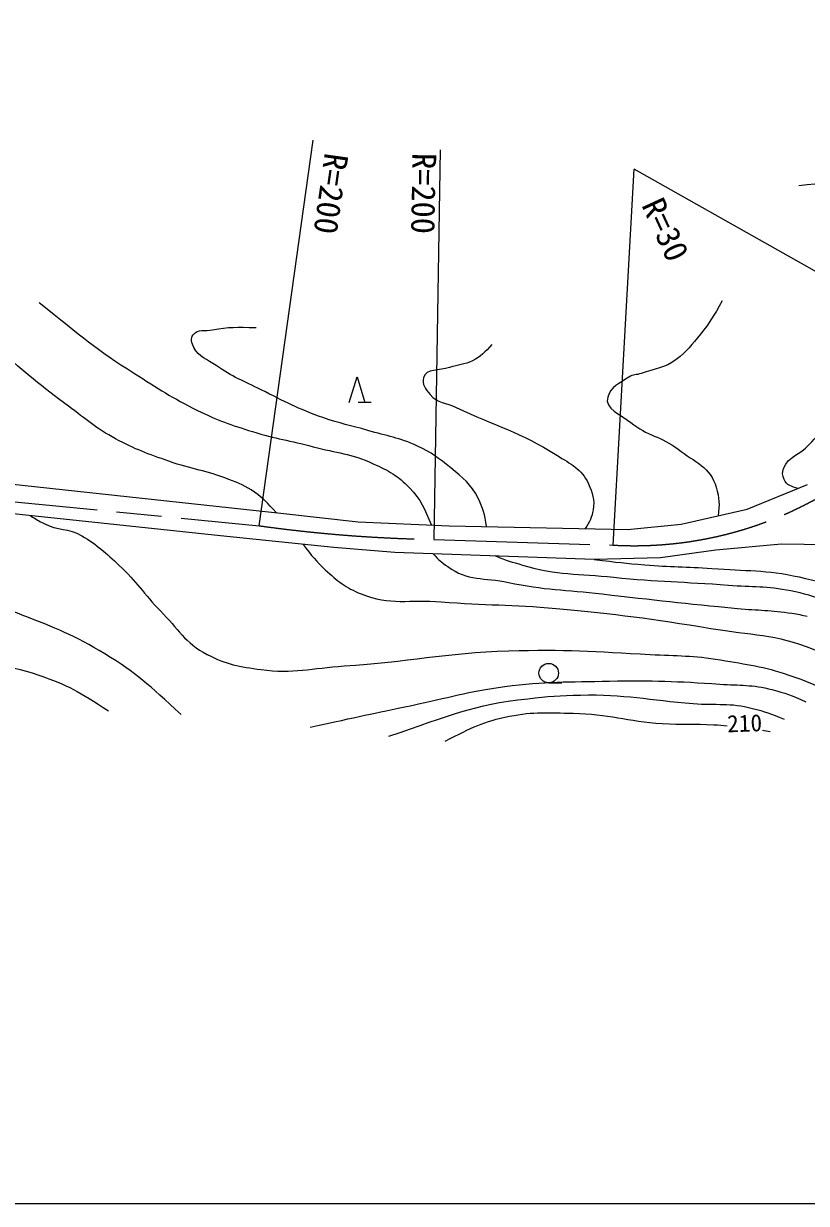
# Model space of a CAD drawing. Units: millimetres, scale not verified. Extents: x 40000 to 680000, y 20000 to 380000.
# Drawn here: x 277915 to 338176, y 205000 to 295884 of the extents above; entities that cross this region are included whole.
import ezdxf
from ezdxf.enums import TextEntityAlignment as Align

# ---------------------------------------------------------------- set-up
doc = ezdxf.new("R2010")
doc.units = ezdxf.units.MM
doc.header["$LTSCALE"] = 1000
doc.linetypes.add('CHAIN', pattern=[18.5, 12, -1.5, 3.5, -1.5])
for name, color, linetype, lineweight in [('M-BGD', 7, 'Continuous', 25), ('M-BMK', 2, 'CHAIN', 13), ('M-STR-HTXT', 7, 'Continuous', 13), ('M-TTL-BAND', 7, 'Continuous', 25)]:
    doc.layers.add(name, color=color, linetype=linetype, lineweight=lineweight)
doc.styles.add('ＭＳ ゴシック', font='')
doc.styles.get('ＭＳ ゴシック').set_extended_font_data('MS Gothic')

msp = doc.modelspace()

# ---------------------------------------------------------------- linework, layer by layer
at = {"layer": 'M-BGD'}
for p, q in [((302983, 266684), (303583, 268684)), ((303583, 268684), (304183, 266684)), ((304683, 266684), (303683, 266684)), ((273027, 260833), (297937, 258151)), ((333621, 258469), (338257, 260379)), ((293073, 256424), (271254, 258742)), ((297937, 258151), (303665, 257515)), ((328530, 257333), (333621, 258469)), ((303665, 257515), (310665, 257197)), ((324393, 256924), (328530, 257333)), ((301801, 255515), (293073, 256424)), ((310665, 257197), (324393, 256924)), ((306483, 255151), (301801, 255515)), ((336257, 255788), (331211, 255333)), ((339757, 255742), (336257, 255788)), ((321847, 254606), (306483, 255151)), ((326939, 254742), (321847, 254606)), ((331211, 255333), (326939, 254742)), ((318339, 245100), (319339, 245100))]:
    msp.add_line(p, q, dxfattribs=at)
msp.add_circle((318339, 245850), 750, dxfattribs=at)
for points, knots in [([(392121, 289057), (389416, 290393), (388558, 290800), (386165, 291637), (383556, 292550), (381998, 292751), (379312, 293406), (377447, 293860), (376405, 294133), (374523, 294511), (372547, 294908), (371448, 295234), (369439, 295395), (367029, 295589), (365631, 295884), (363249, 295469), (361986, 295249), (361311, 294892), (360199, 294254), (359450, 293824), (359066, 293504), (358460, 292890), (357364, 291780), (357188, 290764), (356028, 289722), (354383, 288243), (353396, 287402), (351386, 286479), (349086, 285423), (347656, 285159), (345197, 284564), (342281, 283858), (341167, 283769), (337607, 283385)], [0, 0, 0, 0, 1, 1, 1, 2, 2, 2, 3, 3, 3, 4, 4, 4, 5, 5, 5, 6, 6, 6, 7, 7, 7, 8, 8, 8, 9, 9, 9, 10, 10, 10, 11, 11, 11, 11]), ([(337529, 260079), (337070, 260225), (336645, 260308), (336460, 260769), (336337, 261074), (336288, 261305), (336413, 261609), (336810, 262574), (337656, 262668), (338373, 263428), (339535, 264662), (340122, 265442), (340938, 266927), (341910, 268695), (342019, 269886), (342571, 271826), (343172, 273934), (343269, 275178), (343878, 277284), (344352, 278923), (344293, 280011), (345231, 281437), (345651, 282076), (346107, 282268), (346770, 282650), (348069, 283397), (349030, 283277), (350409, 283863), (351941, 284513), (352757, 284993), (354142, 285915), (355328, 286706), (355999, 287174), (356988, 288201), (357801, 289047), (357987, 289745), (358760, 290628), (359585, 291568), (360021, 292176), (361093, 292820), (362230, 293503), (362963, 293781), (364266, 294033), (365931, 294356), (366909, 294287), (368604, 294220), (370637, 294139), (371787, 294054), (373783, 293660), (375898, 293243), (377047, 292811), (379055, 292027), (380181, 291588), (380576, 291431), (381901, 290814)], [0, 0, 0, 0, 1, 1, 1, 2, 2, 2, 3, 3, 3, 4, 4, 4, 5, 5, 5, 6, 6, 6, 7, 7, 7, 8, 8, 8, 9, 9, 9, 10, 10, 10, 11, 11, 11, 12, 12, 12, 13, 13, 13, 14, 14, 14, 15, 15, 15, 16, 16, 16, 17, 17, 17, 18, 18, 18, 18]), ([(297350, 258215), (296674, 258984), (296421, 259280), (295684, 259789), (294980, 260276), (294521, 260455), (293724, 260769), (291971, 261460), (290885, 261546), (289106, 262168), (287464, 262743), (286533, 263073), (285000, 263895), (283476, 264711), (282748, 265382), (281361, 266414), (279242, 267990), (278088, 268927), (276136, 270706), (275136, 271618), (274790, 272351), (273756, 273225), (272501, 274287), (271859, 274570), (270164, 275418)], [0, 0, 0, 0, 1, 1, 1, 2, 2, 2, 3, 3, 3, 4, 4, 4, 5, 5, 5, 6, 6, 6, 7, 7, 7, 8, 8, 8, 8]), ([(331701, 274532), (330996, 273305), (330775, 272897), (330021, 271966), (329357, 271144), (328995, 270648), (328155, 270006), (327252, 269316), (326520, 269317), (325449, 268933), (325091, 268805), (324837, 268857), (324516, 268653), (323776, 268184), (323114, 267879), (322883, 267114), (322612, 266213), (323855, 265805), (324656, 265154), (325922, 264125), (327000, 264095), (328295, 263102), (329583, 262113), (330796, 261726), (331234, 260162), (331466, 259336), (331509, 258840), (331380, 257969)], [0, 0, 0, 0, 1, 1, 1, 2, 2, 2, 3, 3, 3, 4, 4, 4, 5, 5, 5, 6, 6, 6, 7, 7, 7, 8, 8, 8, 9, 9, 9, 9]), ([(279122, 274392), (282481, 271700), (283436, 270848), (286446, 268933), (288300, 267754), (289328, 267059), (291298, 266087), (292892, 265301), (293848, 264983), (295544, 264454), (297337, 263896), (298395, 263774), (300209, 263288), (302020, 262803), (303126, 262768), (304828, 261982), (306021, 261431), (306727, 261073), (307627, 260116), (308514, 259172), (308766, 258571), (309309, 257258)], [0, 0, 0, 0, 1, 1, 1, 2, 2, 2, 3, 3, 3, 4, 4, 4, 5, 5, 5, 6, 6, 6, 7, 7, 7, 7]), ([(313555, 257139), (313404, 258107), (313293, 258524), (312899, 259323), (312357, 260422), (311749, 260879), (310800, 261655), (309873, 262414), (309319, 262828), (308234, 263335), (306814, 263998), (305911, 264101), (304408, 264548), (303065, 264947), (302277, 265059), (300956, 265528), (299034, 266209), (298023, 266766), (296197, 267674), (294824, 268356), (293997, 268656), (292745, 269540), (292036, 270040), (291402, 270161), (291019, 270939), (290849, 271283), (290745, 271611), (290972, 271919), (291329, 272403), (291875, 272175), (292465, 272292), (293754, 272549), (294275, 272487), (295824, 272479)], [0, 0, 0, 0, 1, 1, 1, 2, 2, 2, 3, 3, 3, 4, 4, 4, 5, 5, 5, 6, 6, 6, 7, 7, 7, 8, 8, 8, 9, 9, 9, 10, 10, 10, 11, 11, 11, 11]), ([(313972, 271173), (313404, 270549), (313156, 270266), (312479, 269913), (311840, 269580), (311387, 269637), (310707, 269400), (309911, 269122), (308902, 269339), (308700, 268607), (308569, 268130), (308863, 267722), (309214, 267300), (309772, 266630), (310434, 266699), (311220, 266321), (314238, 264867), (316146, 264446), (318964, 262635), (320039, 261945), (320878, 261612), (321390, 260442), (321710, 259712), (321897, 259222), (321764, 258436), (321661, 257831), (321507, 257534), (321151, 256988)], [0, 0, 0, 0, 1, 1, 1, 2, 2, 2, 3, 3, 3, 4, 4, 4, 5, 5, 5, 6, 6, 6, 7, 7, 7, 8, 8, 8, 9, 9, 9, 9]), ([(245468, 264197), (245767, 263608), (245886, 263433), (246184, 262962), (246958, 261737), (247810, 261353), (248563, 260116), (249789, 258102), (249957, 256706), (251036, 254610), (251727, 253268), (252046, 252462), (252949, 251251), (253811, 250094), (254391, 249484), (255561, 248639), (256903, 247670), (257765, 247230), (259340, 246726), (260940, 246214), (261953, 246469), (263632, 246446), (266860, 246402), (268666, 246869), (271890, 246726), (274722, 246600), (276396, 246627), (279075, 245700), (281301, 244929), (282208, 244405), (284440, 242947)], [0, 0, 0, 0, 1, 1, 1, 2, 2, 2, 3, 3, 3, 4, 4, 4, 5, 5, 5, 6, 6, 6, 7, 7, 7, 8, 8, 8, 9, 9, 9, 10, 10, 10, 10]), ([(290039, 242667), (287528, 244979), (286662, 245804), (284160, 247332), (281823, 248761), (280369, 249328), (277815, 250318), (275740, 251122), (274492, 251324), (272357, 251951), (270448, 252512), (269291, 252575), (267458, 253351), (266324, 253831), (265591, 254034), (264706, 254890), (263866, 255702), (263625, 256361), (263026, 257363), (262390, 258426), (262205, 258833), (261575, 260182)], [0, 0, 0, 0, 1, 1, 1, 2, 2, 2, 3, 3, 3, 4, 4, 4, 5, 5, 5, 6, 6, 6, 7, 7, 7, 7]), ([(278448, 257978), (278905, 257665), (279074, 257582), (279495, 257363), (280548, 256814), (281370, 257042), (282387, 256430), (283621, 255688), (284234, 255134), (285280, 254144), (286620, 252876), (287160, 251961), (288453, 250645), (289799, 249274), (290343, 248177), (292045, 247286), (293537, 246504), (294528, 246348), (296197, 246119), (298673, 245781), (300095, 246234), (302589, 246399), (307555, 246729), (310304, 247402), (315279, 247566), (319524, 247705), (321908, 247511), (326149, 247286), (328266, 247174), (329471, 247222), (331561, 246866), (333640, 246511), (334839, 246388), (336833, 245700), (338100, 245262), (338574, 245077), (340005, 244393)], [0, 0, 0, 0, 1, 1, 1, 2, 2, 2, 3, 3, 3, 4, 4, 4, 5, 5, 5, 6, 6, 6, 7, 7, 7, 8, 8, 8, 9, 9, 9, 10, 10, 10, 11, 11, 11, 12, 12, 12, 12]), ([(299429, 255762), (300131, 254824), (300400, 254505), (301142, 253817), (302095, 252935), (302695, 252448), (303895, 251951), (306128, 251026), (307645, 251545), (310053, 251345), (313510, 251057), (315464, 251153), (318918, 250831), (323583, 250397), (326193, 250063), (330815, 249292), (333913, 248775), (335783, 248874), (338699, 247706), (340462, 246999), (341177, 246662), (343038, 245513)], [0, 0, 0, 0, 1, 1, 1, 2, 2, 2, 3, 3, 3, 4, 4, 4, 5, 5, 5, 6, 6, 6, 7, 7, 7, 7]), ([(309449, 255046), (309858, 254557), (310097, 254399), (310567, 254051), (312079, 252929), (313391, 253232), (315232, 252838), (318015, 252241), (319636, 252275), (322463, 251951), (326524, 251487), (328799, 251223), (332867, 250831), (334506, 250674), (335441, 250722), (337066, 250458), (337490, 250390), (337878, 250318), (338243, 250242)], [0, 0, 0, 0, 1, 1, 1, 2, 2, 2, 3, 3, 3, 4, 4, 4, 5, 5, 5, 6, 6, 6, 6]), ([(348730, 244626), (347336, 246195), (346884, 246716), (345511, 247846), (344214, 248911), (343456, 249502), (341965, 250272), (340110, 251230), (339022, 251780), (336973, 252184), (335124, 252549), (334046, 252459), (332168, 252604), (328725, 252870), (326784, 252855), (323350, 253211), (320607, 253495), (318993, 253353), (316352, 254144), (315504, 254398), (315169, 254479), (314207, 254877)], [0, 0, 0, 0, 1, 1, 1, 2, 2, 2, 3, 3, 3, 4, 4, 4, 5, 5, 5, 6, 6, 6, 7, 7, 7, 7]), ([(321847, 254606), (323705, 254375), (324210, 254322), (325729, 254191), (327747, 254016), (328888, 254068), (330908, 253911), (333536, 253706), (335051, 253825), (337626, 253257), (340278, 252673), (341806, 252235), (344158, 250878), (345639, 250023), (346295, 249273), (347563, 248126), (348605, 247183), (348953, 246835), (350129, 245606)], [0, 0, 0, 0, 1, 1, 1, 2, 2, 2, 3, 3, 3, 4, 4, 4, 5, 5, 5, 6, 6, 6, 6]), ([(299976, 241687), (303781, 242517), (304749, 242729), (307814, 243367), (310599, 243946), (312130, 244453), (314952, 244813), (318084, 245213), (319867, 245176), (323023, 245233), (326341, 245293), (328204, 245230), (331514, 245000), (333086, 244890), (334003, 244981), (335527, 244580), (336575, 244304), (336989, 244159), (338139, 243647)], [0, 0, 0, 0, 1, 1, 1, 2, 2, 2, 3, 3, 3, 4, 4, 4, 5, 5, 5, 6, 6, 6, 6]), ([(306041, 240987), (310858, 242620), (312428, 243401), (316725, 243880), (318304, 244056), (319195, 244121), (320784, 244160), (324182, 244244), (326073, 243772), (329462, 243507), (331248, 243367), (332301, 243589), (334034, 243134), (335003, 242878), (335397, 242760), (336460, 242294)], [0, 0, 0, 0, 1, 1, 1, 2, 2, 2, 3, 3, 3, 4, 4, 4, 5, 5, 5, 5]), ([(310380, 240614), (312476, 241680), (313294, 242121), (315325, 242527), (317204, 242903), (318309, 242798), (320224, 242760), (322920, 242708), (324391, 242138), (327082, 241967), (328629, 241869), (329502, 241977), (331048, 241874), (331439, 241848), (331771, 241823), (332076, 241796)], [0, 0, 0, 0, 1, 1, 1, 2, 2, 2, 3, 3, 3, 4, 4, 4, 5, 5, 5, 5])]:
    msp.add_open_spline(points, degree=3, knots=knots, dxfattribs=at)
msp.add_open_spline([(334790, 241450), (334975, 241422), (335173, 241393), (335387, 241361)], degree=3, dxfattribs=at)
at = {"layer": 'M-BMK'}
for p, q in [((271624, 259601), (296039, 257203)), ((309519, 256151), (323290, 255712))]:
    msp.add_line(p, q, dxfattribs=at)
for centre, radius, start, end in [((324922, 284658), 28992, 266.77292, 330.55276), ((311345, 366375), 110240, 262.01902, 269.05052)]:
    msp.add_arc(centre, radius, start, end, dxfattribs=at)
at = {"layer": 'M-STR-HTXT'}
for p, q in [((296039, 257203), (300205, 286913)), ((309519, 256151), (310016, 286147)), ((323290, 255712), (324922, 284658)), ((350169, 270405), (324922, 284658))]:
    msp.add_line(p, q, dxfattribs=at)
at = {"layer": 'M-TTL-BAND'}
msp.add_line((40000, 205000), (579000, 205000), dxfattribs=at)

# ---------------------------------------------------------------- texts
at = {"layer": 'M-BGD', "style": 'ＭＳ ゴシック'}
msp.add_text('210', height=1320, rotation=1.975, dxfattribs=at).set_placement((333457, 240936), align=Align.BOTTOM_CENTER)
at = {"layer": 'M-STR-HTXT', "style": 'ＭＳ ゴシック'}
for s, rotation, p in [('R=200', 262.019, (300129, 282981)), ('R=200', 269.051, (307252, 282822)), ('R=30', 294.741, (325997, 279407))]:
    msp.add_text(s, height=1833, rotation=rotation, dxfattribs=at).set_placement(p, align=Align.BOTTOM_CENTER)

doc.saveas('drawing.dxf')
